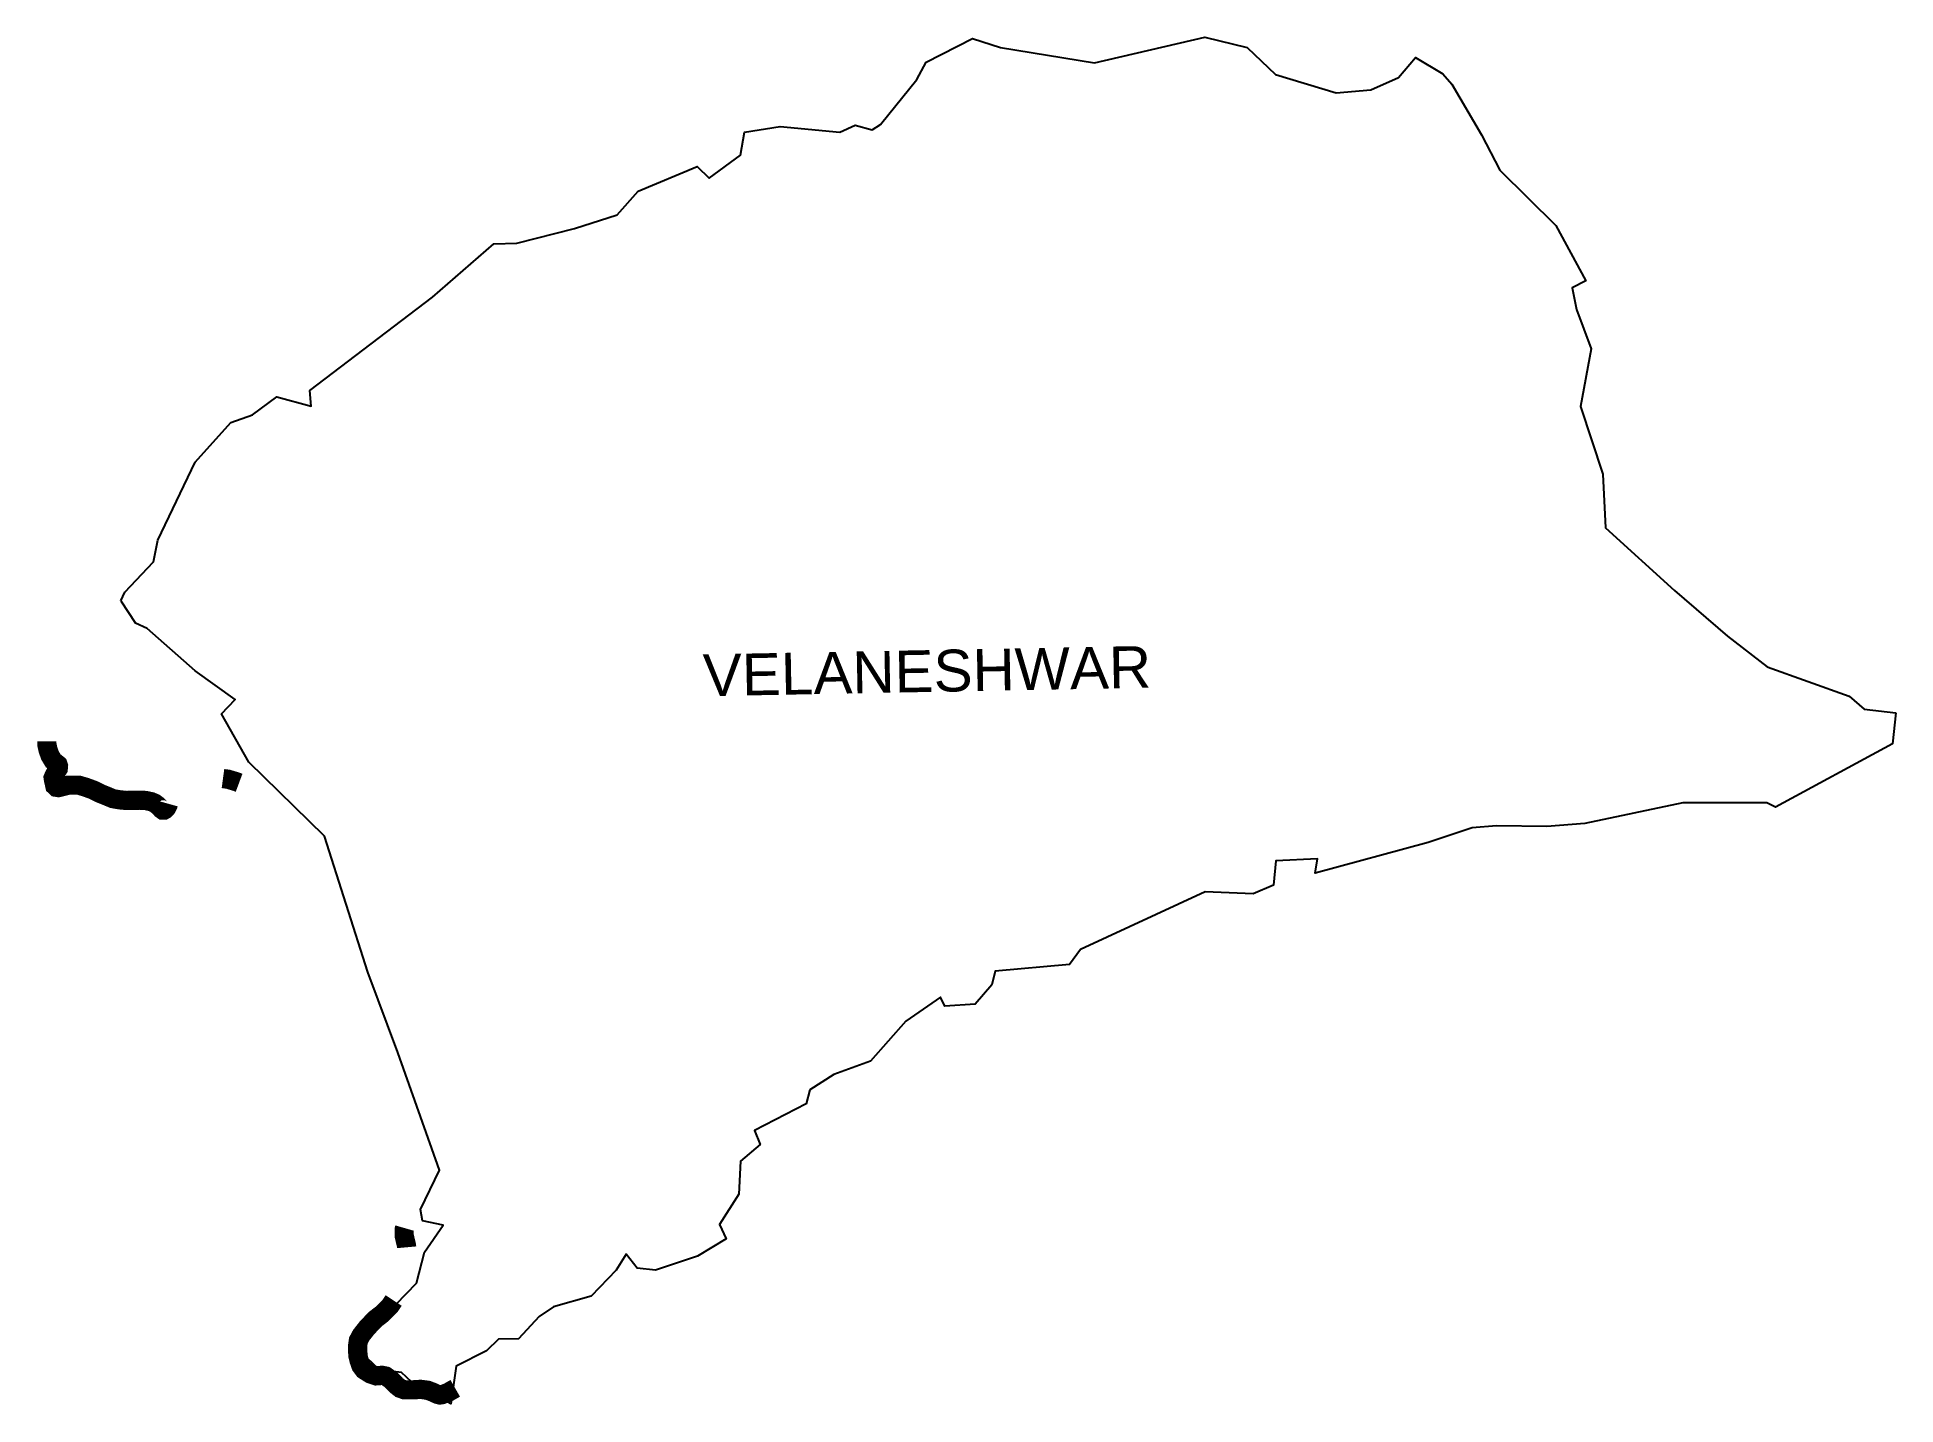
# Model space of a CAD drawing. Header units: metres. Extents: x 308876 to 313706, y 1921449 to 1925003.
import ezdxf

# ---------------------------------------------------------------- set-up
doc = ezdxf.new("R2010")
doc.units = ezdxf.units.M
for name, color, linetype in [('UNPROTECTED', 130, 'Continuous'), ('UNPROTECTED DUE TO CREEK', 150, 'Continuous'), ('village', 3, 'Continuous'), ('VILLAGE NAME', 250, 'Continuous')]:
    doc.layers.add(name, color=color, linetype=linetype)
doc.styles.get("Standard").update_dxf_attribs({"font": 'simplex.shx'})

msp = doc.modelspace()

# ---------------------------------------------------------------- linework, layer by layer
at = {"layer": 'UNPROTECTED', "const_width": 50, "flags": 128}
for points in [[(308901.5, 1923173), (308901.6, 1923165.3), (308904.7, 1923150.8), (308910.2, 1923135.6), (308918.1, 1923122.5), (308926, 1923116.3), (308930.5, 1923112.7), (308931.8, 1923109), (308931.2, 1923101.8), (308920.9, 1923085), (308918.1, 1923078.5), (308918.9, 1923072.4), (308921.1, 1923063.5), (308922.4, 1923057.3), (308926.3, 1923053.6), (308931.8, 1923052.8), (308938.4, 1923054.3), (308957.5, 1923059), (308971.7, 1923059.2), (308984.8, 1923059), (309003.1, 1923053.6), (309022.7, 1923046.4), (309040.1, 1923037.7), (309055.5, 1923031.5), (309073.1, 1923024.1), (309090.9, 1923021), (309108.8, 1923019.3), (309125.3, 1923019.8), (309144.2, 1923020), (309158, 1923019.3), (309172.8, 1923016.2), (309181.8, 1923012.4), (309189.6, 1923006.6), (309199.7, 1922996.4), (309202.6, 1922994.4), (309206.4, 1922994.3), (309208.8, 1922995.7), (309212.9, 1923000.2), (309216.9, 1923008.2), (309217.6, 1923010.7)], [(309802.7, 1921719.8), (309793.3, 1921705.5), (309772.4, 1921684.7), (309754.3, 1921670.7), (309733.1, 1921648.2), (309718.6, 1921629.7), (309711.2, 1921615.9), (309709.4, 1921603.6), (309709.1, 1921589.4), (309710, 1921576.1), (309712.9, 1921564.1), (309717.9, 1921549.9), (309725.6, 1921539.6), (309742.4, 1921528.9), (309757.6, 1921523.9), (309764, 1921524.1), (309768.1, 1921525), (309773, 1921525.3), (309782, 1921523.5), (309796.4, 1921513.1), (309810.1, 1921499.1), (309819.9, 1921491.5), (309830.8, 1921487.7), (309853.8, 1921487.7), (309872.9, 1921488.9), (309891.4, 1921486.5), (309906.3, 1921480.7), (309917, 1921475.7), (309923.1, 1921474.2), (309928.6, 1921475.1), (309943.2, 1921480.4), (309962.8, 1921491.6)]]:
    msp.add_lwpolyline(points, dxfattribs=at)
at = {"layer": 'UNPROTECTED DUE TO CREEK', "const_width": 50, "flags": 128}
for points in [[(309359.3, 1923076.3), (309372.6, 1923074.5), (309392.9, 1923068.4), (309401.2, 1923065.3)], [(309831.3, 1921908), (309830.2, 1921904.2), (309830.2, 1921888), (309836.2, 1921862.5), (309836.6, 1921858.1)]]:
    msp.add_lwpolyline(points, dxfattribs=at)
at = {"layer": 'village', "flags": 128}
msp.add_lwpolyline([(309094.2, 1923538.3), (309131.8, 1923480.1)], dxfattribs=at)
at = {"layer": 'village', "color": 3, "true_color": 0x00ff00}
for points in [[(309094.2, 1923538.3, 0), (309104.5, 1923560.6, 0), (309178.8, 1923639.1, 0), (309189.9, 1923695.4, 0), (309286.6, 1923898.4, 0), (309379.4, 1924001.9, 0), (309436.1, 1924021.4, 0), (309499.1, 1924068.1, 0), (309588.8, 1924044.1, 0), (309585.4, 1924084.6, 0), (309903.7, 1924327.5, 0), (310063.3, 1924465.7, 0), (310122.5, 1924467.8, 0), (310272.7, 1924505.7, 0), (310383.4, 1924541.6, 0), (310438.5, 1924602.6, 0), (310591.5, 1924666.8, 0), (310622.3, 1924636.6, 0), (310704.2, 1924696.3, 0), (310714.6, 1924755.9, 0), (310806.7, 1924770.5, 0), (310962.2, 1924755.9, 0), (311002, 1924774.1, 0), (311046.5, 1924762.5, 0), (311067.6, 1924776, 0), (311162, 1924893.3, 0), (311186.4, 1924937.9, 0), (311307.3, 1925000, 0), (311379.9, 1924976.5, 0), (311624.3, 1924936.1, 0), (311910.2, 1925003.1, 0), (312020.6, 1924976.5, 0), (312094.2, 1924906.1, 0), (312251.5, 1924858.6, 0), (312341.8, 1924866.5, 0), (312414.1, 1924898.2, 0), (312458.3, 1924950.2, 0), (312528.8, 1924907.7, 0), (312552.3, 1924881, 0), (312629.8, 1924749.1, 0), (312677.1, 1924657.4, 0), (312822.8, 1924513.8, 0), (312901, 1924370.2, 0), (312864.7, 1924351.9, 0), (312876, 1924295, 0), (312914.7, 1924193.5, 0), (312886.5, 1924043, 0), (312944.4, 1923867.3, 0), (312951.4, 1923728, 0), (313130.7, 1923565.4, 0), (313269, 1923446.1, 0), (313372.1, 1923366.8, 0), (313584.5, 1923290.6, 0), (313623.7, 1923256.9, 0), (313706.1, 1923247.5, 0)], [(313706.1, 1923247.5, 0), (313697.4, 1923166.4, 0), (313393.4, 1923002, 0), (313370.5, 1923013.5, 0), (313152.3, 1923013.4, 0), (312897.9, 1922959.5, 0), (312799, 1922952, 0), (312668.8, 1922953.8, 0), (312604.9, 1922947.9, 0), (312491.2, 1922910.2, 0), (312197.5, 1922830.8, 0), (312203.7, 1922867.8, 0), (312095, 1922862.8, 0), (312088.8, 1922798.8, 0), (312036.1, 1922776.9, 0), (311911.5, 1922781.7, 0), (311587.6, 1922632.3, 0), (311559.2, 1922593.2, 0), (311365.5, 1922575.6, 0), (311356.9, 1922539.8, 0), (311313.5, 1922489.9, 0), (311235.1, 1922484.6, 0), (311223.7, 1922508.4, 0), (311134, 1922445.6, 0), (311042, 1922341.9, 0), (310946.2, 1922307.3, 0), (310883.9, 1922267, 0), (310874.3, 1922230.8, 0), (310740.8, 1922161.5, 0), (310755.4, 1922124.9, 0), (310703.9, 1922081.6, 0), (310699.8, 1921996.2, 0), (310649.6, 1921917.2, 0), (310666.4, 1921879.9, 0), (310592.7, 1921834.7, 0), (310483.5, 1921798.7, 0), (310435.9, 1921804, 0), (310406.9, 1921839.8, 0), (310381.3, 1921798.6, 0), (310316.3, 1921731, 0), (310218, 1921703, 0), (310180.7, 1921678.2, 0), (310127, 1921619.8, 0), (310074.8, 1921619, 0), (310044.1, 1921589, 0), (309965.2, 1921549.2, 0), (309951.3, 1921451.2, 0), (309849, 1921508.4, 0), (309823.2, 1921533.1, 0), (309765.7, 1921539.4, 0), (309734, 1921569.8, 0), (309729.1, 1921627.2, 0), (309862.3, 1921764.6, 0), (309883.1, 1921845.1, 0), (309931.1, 1921915.2, 0), (309877.9, 1921926.9, 0), (309872.2, 1921956.6, 0), (309921.8, 1922058.4, 0), (309813.6, 1922364.4, 0), (309736, 1922572.8, 0), (309623.4, 1922926.7, 0), (309426.2, 1923118.6, 0), (309355.5, 1923244.9, 0), (309390.8, 1923282, 0), (309287.2, 1923355.9, 0), (309162.4, 1923466.4, 0), (309131.8, 1923480.1, 0)]]:
    msp.add_polyline3d(points, dxfattribs=at)

# ---------------------------------------------------------------- texts
at = {"layer": 'VILLAGE NAME', "insert": (310605.3, 1923398.8), "char_height": 108.748, "attachment_point": 1, "rotation": 1.1028}
msp.add_mtext_dynamic_manual_height_columns('{\\fArial|b0|i0|c0|p34;VELANESHWAR}', width=1571.314, gutter_width=543.7, heights=[0], dxfattribs=at)

doc.saveas('drawing.dxf')
